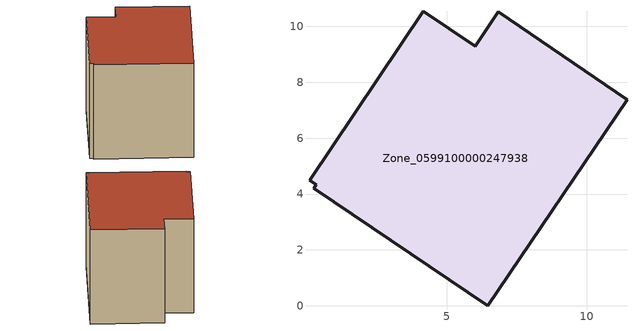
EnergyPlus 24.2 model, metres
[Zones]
Zone_0599100000247938
 floor ground (C_G): 0.32,4.33 0.08,4.5 4.15,10.55 6.02,9.29 6.85,10.52 11.45,7.38 6.46,0 0.24,4.21 z1.42
 wall outside (C_F): 6.46,0 11.45,7.38 6.85,10.52 6.02,9.29 4.15,10.55 0.08,4.5 0.32,4.33 0.24,4.21 6.46,0 z1.42:9.45
 roof outside (C_R): 0.32,4.33 0.24,4.21 6.46,0 11.45,7.38 6.85,10.52 6.02,9.29 4.15,10.55 0.08,4.5 z9.45
[BUILDING]
Pand.0599100000247938: North Axis=0; Terrain=City; Loads Convergence Tolerance Value=0.04; Temperature Convergence Tolerance Value=0.4; Solar Distribution=FullExterior; Maximum Number of Warmup Days=25; Minimum Number of Warmup Days=1
[Site:Location]
Rotterdam.The.Hague.AP_ZH_NLD Design_Conditions: Latitude=51.96; Longitude=4.45; Time Zone=1; Elevation=-4.5
[SITE:GROUNDTEMPERATURE:BUILDINGSURFACE]
18, 18, 18, 18, 18, 18, 18, 18, 18, 18, 18, 18
[MATERIAL] Thermal Absorptance=0.9; Solar Absorptance=0.7; Visible Absorptance=0.7
Name | Roughness | Thickness | Conductivity | Density | Specific Heat
G.TC.1975-1991 | MediumSmooth | 0.15 | 0.288461 | 540 | 1210
F.TC.1975-1991 | Rough | 0.3 | 0.230769 | 1920 | 840
R.TC.1975-1991 | MediumRough | 0.2 | 0.153846 | 1500 | 1000
[CONSTRUCTION]
C_G: G.TC.1975-1991
C_F: F.TC.1975-1991
C_R: R.TC.1975-1991
[ZONE]
Zone_0599100000247938: Type=1; Multiplier=1; Ceiling Height=Autocalculate; Volume=Autocalculate; Floor Area=autocalculate; Part of Total Floor Area=Yes
[ZONEINFILTRATION:DESIGNFLOWRATE]
Infil_Zone_0599100000247938: Zone or ZoneList or Space or SpaceList=Zone_0599100000247938; Schedule=AlwaysOn; Design Flow Rate Calculation Method=Flow/Area; Flow Rate per Floor Area=0.003; Constant Term Coefficient=1; Temperature Term Coefficient=0; Velocity Term Coefficient=0; Velocity Squared Term Coefficient=0
[HVACTEMPLATE:ZONE:IDEALLOADSAIRSYSTEM]
Zone_0599100000247938: Maximum Heating Supply Air Temperature=50; Minimum Cooling Supply Air Temperature=13; Maximum Heating Supply Air Humidity Ratio=0.0156; Minimum Cooling Supply Air Humidity Ratio=0.0077; Heating Limit=NoLimit; Cooling Limit=NoLimit; Dehumidification Control Type=ConstantSensibleHeatRatio; Cooling Sensible Heat Ratio=0.7; Dehumidification Setpoint=60; Humidification Control Type=None; Humidification Setpoint=30; Outdoor Air Method=None; Outdoor Air Flow Rate per Person=0.00944; Outdoor Air Flow Rate per Zone Floor Area=0; Outdoor Air Flow Rate per Zone=0; Demand Controlled Ventilation Type=None; Outdoor Air Economizer Type=NoEconomizer; Heat Recovery Type=None; Sensible Heat Recovery Effectiveness=0.7; Latent Heat Recovery Effectiveness=0.65
[ZONECONTROL:THERMOSTAT]
ThermostatControl_Zone_0599100000247938: Zone or ZoneList=Zone_0599100000247938; Control Type Schedule=DualSetpointControlType; Control 1=Thermostat_Zone_0599100000247938; Temperature Difference Between Cutout And Setpoint=0
[THERMOSTATSETPOINT:DUALSETPOINT]
Thermostat_Zone_0599100000247938: Heating Setpoint Temperature Schedule=HeatingSetpoint_Zone_0599100000247938; Cooling Setpoint Temperature Schedule=CoolingSetpoint_Zone_0599100000247938
[SCHEDULE:COMPACT]
HeatingSetpoint_Zone_0599100000247938: Through: 12/31, For: AllDays, Until: 24:00, 21
CoolingSetpoint_Zone_0599100000247938: Through: 12/31, For: AllDays, Until: 24:00, 24
DualSetpointControlType: Through: 12/31, For: AllDays, Until: 24:00, 4
AlwaysOn: Through: 12/31, For: AllDays, Until: 24:00, 1
